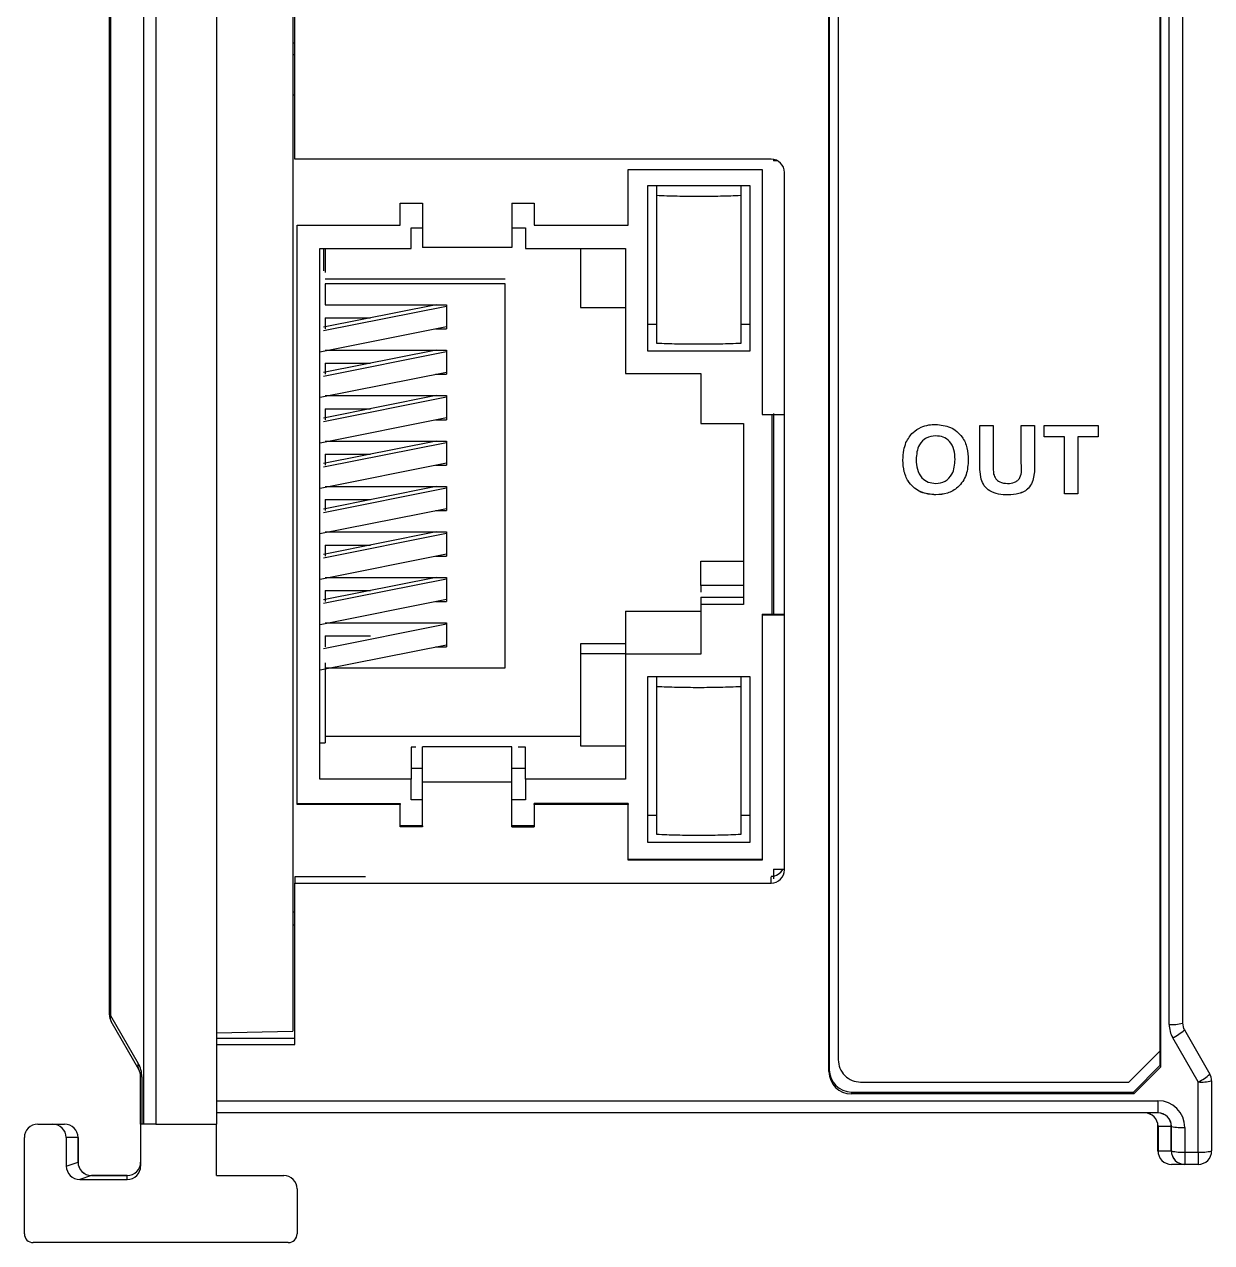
# Model space of a CAD drawing. Header units: millimetres. Extents: x 195 to 222, y 165 to 271.
# Drawn here: x 194.69 to 221.24, y 164.82 to 192.06 of the extents above; entities that cross this region are included whole.
import ezdxf

# ---------------------------------------------------------------- set-up
doc = ezdxf.new("R2010")
doc.units = ezdxf.units.MM

msp = doc.modelspace()

# ---------------------------------------------------------------- linework, layer by layer
at = {"color": 7, "linetype": 'Continuous', "lineweight": 25}
for p, q in [((196.589, 169.912), (196.589, 235.633)), ((196.617, 235.622), (196.617, 169.901)), ((198.989, 235.468), (198.989, 167.469)), ((220.589, 234.305), (220.589, 169.725)), ((220.289, 169.699), (220.289, 234.279)), ((212.682, 168.643), (212.682, 233.559)), ((212.689, 233.587), (212.689, 168.685)), ((212.889, 233.561), (212.889, 168.908)), ((220.089, 169.107), (220.089, 233.561)), ((220.096, 233.559), (220.096, 168.743)), ((197.63, 210.338), (197.63, 167.469)), ((197.358, 167.469), (197.358, 210.197)), ((200.689, 208.772), (200.689, 169.546)), ((200.739, 189.047), (200.739, 192.484)), ((200.739, 191.639), (200.689, 191.639)), ((200.739, 191.377), (200.689, 191.377)), ((200.739, 190.481), (200.689, 190.481)), ((211.389, 189.047), (200.739, 189.047)), ((208.189, 188.813), (211.189, 188.813)), ((208.189, 187.568), (208.189, 188.813)), ((211.189, 188.813), (211.189, 183.334)), ((211.439, 189.034), (211.439, 189.012)), ((211.522, 189.012), (211.439, 189.012)), ((211.689, 173.158), (211.689, 188.748)), ((208.629, 188.461), (210.909, 188.461)), ((208.629, 184.75), (208.629, 188.461)), ((208.829, 188.239), (208.829, 188.461)), ((210.709, 188.461), (210.709, 188.239)), ((210.909, 188.461), (210.909, 184.75)), ((203.089, 188.066), (203.589, 188.066)), ((203.089, 187.568), (203.089, 188.066)), ((203.589, 188.066), (203.589, 187.07)), ((205.589, 188.066), (206.089, 188.066)), ((205.589, 188.066), (205.589, 187.07)), ((206.089, 188.066), (206.089, 187.568)), ((208.829, 184.927), (208.829, 188.239)), ((210.709, 188.239), (210.709, 184.927)), ((200.789, 187.568), (203.089, 187.568)), ((200.789, 174.617), (200.789, 187.568)), ((203.339, 187.51), (203.589, 187.51)), ((203.339, 187.047), (203.339, 187.51)), ((205.589, 187.51), (205.899, 187.51)), ((205.899, 187.51), (205.899, 187.047)), ((206.089, 187.568), (208.189, 187.568)), ((201.299, 187.047), (203.339, 187.047)), ((201.299, 175.182), (201.299, 187.047)), ((201.379, 187.047), (201.379, 186.548)), ((201.419, 187.047), (201.419, 186.516)), ((205.589, 187.07), (203.589, 187.07)), ((205.589, 187.07), (203.589, 187.07)), ((205.899, 187.047), (208.129, 187.047)), ((207.129, 187.047), (207.129, 185.732)), ((208.129, 187.047), (208.129, 184.252)), ((201.419, 186.371), (205.439, 186.371)), ((205.439, 186.259), (201.419, 186.259)), ((201.419, 186.259), (201.419, 185.791)), ((205.439, 177.672), (205.439, 186.259)), ((203.899, 185.791), (201.379, 185.289)), ((201.379, 185.213), (204.129, 185.761)), ((201.419, 185.791), (204.129, 185.791)), ((204.129, 185.791), (204.129, 185.253)), ((207.129, 185.732), (208.129, 185.732)), ((201.299, 184.738), (204.129, 185.303)), ((201.419, 185.498), (201.419, 185.253)), ((201.419, 185.498), (202.43, 185.498)), ((203.882, 185.253), (204.129, 185.253)), ((208.629, 185.361), (208.829, 185.361)), ((210.709, 185.361), (210.909, 185.361)), ((203.899, 184.775), (201.379, 184.273)), ((201.379, 184.196), (204.129, 184.745)), ((201.419, 184.775), (204.129, 184.775)), ((204.129, 184.775), (204.129, 184.237)), ((210.909, 184.75), (208.629, 184.75)), ((201.419, 184.482), (202.43, 184.482)), ((201.419, 184.482), (201.419, 184.237)), ((201.3, 183.722), (204.129, 184.286)), ((203.882, 184.237), (204.129, 184.237)), ((208.129, 184.252), (209.819, 184.252)), ((209.819, 184.252), (209.819, 183.137)), ((203.899, 183.759), (201.379, 183.257)), ((201.379, 183.18), (204.129, 183.729)), ((201.419, 183.759), (204.129, 183.759)), ((204.129, 183.759), (204.129, 183.221)), ((201.419, 183.466), (201.419, 183.221)), ((201.419, 183.466), (202.43, 183.466)), ((211.439, 183.356), (211.439, 178.873)), ((201.3, 182.706), (204.129, 183.27)), ((203.882, 183.221), (204.129, 183.221)), ((209.819, 183.137), (210.769, 183.137)), ((210.769, 183.137), (210.769, 179.092)), ((211.189, 183.334), (211.689, 183.334)), ((211.409, 178.873), (211.409, 183.334)), ((216.054, 183.095), (216.351, 183.095)), ((216.054, 182.279), (216.054, 183.095)), ((216.351, 183.095), (216.351, 182.262)), ((216.983, 183.095), (217.279, 183.095)), ((216.983, 182.244), (216.983, 183.095)), ((217.279, 183.095), (217.279, 182.292)), ((217.496, 183.095), (218.702, 183.095)), ((217.496, 182.839), (217.496, 183.095)), ((218.702, 183.095), (218.702, 182.839)), ((215.068, 182.859), (215.068, 182.859)), ((217.951, 182.84), (217.496, 182.84)), ((217.951, 182.839), (217.496, 182.839)), ((217.951, 182.84), (217.951, 182.839)), ((217.951, 181.56), (217.951, 182.839)), ((218.702, 182.84), (218.247, 182.84)), ((218.247, 182.84), (218.247, 182.839)), ((218.702, 182.839), (218.247, 182.839)), ((218.247, 182.839), (218.247, 181.56)), ((203.899, 182.743), (201.379, 182.24)), ((201.379, 182.164), (204.129, 182.713)), ((201.419, 182.743), (204.129, 182.743)), ((204.129, 182.743), (204.129, 182.205)), ((201.3, 181.69), (204.129, 182.254)), ((201.419, 182.45), (201.419, 182.205)), ((201.419, 182.45), (202.43, 182.45)), ((214.632, 182.329), (214.632, 182.328)), ((215.501, 182.333), (215.501, 182.332)), ((203.882, 182.205), (204.129, 182.205)), ((203.899, 181.727), (201.379, 181.224)), ((201.419, 181.727), (204.129, 181.727)), ((204.129, 181.727), (204.129, 181.189)), ((216.085, 181.892), (216.085, 181.891)), ((201.379, 181.148), (204.129, 181.696)), ((215.069, 181.541), (215.069, 181.54)), ((216.685, 181.541), (216.685, 181.54)), ((218.247, 181.56), (217.951, 181.56)), ((218.247, 181.56), (217.951, 181.56)), ((201.299, 180.674), (204.129, 181.238)), ((201.419, 181.434), (202.43, 181.434)), ((201.419, 181.434), (201.419, 181.189)), ((203.882, 181.189), (204.129, 181.189)), ((203.899, 180.711), (201.379, 180.208)), ((201.379, 180.132), (204.129, 180.68)), ((201.419, 180.711), (204.129, 180.711)), ((204.129, 180.711), (204.129, 180.173)), ((201.419, 180.418), (201.419, 180.173)), ((201.419, 180.418), (202.43, 180.418)), ((201.3, 179.658), (204.129, 180.222)), ((203.882, 180.173), (204.129, 180.173)), ((209.819, 180.055), (210.769, 180.055)), ((209.819, 179.513), (209.819, 180.055)), ((203.899, 179.695), (201.379, 179.192)), ((201.379, 179.116), (204.129, 179.664)), ((201.419, 179.695), (204.129, 179.695)), ((204.129, 179.695), (204.129, 179.157)), ((201.419, 179.402), (202.43, 179.402)), ((201.419, 179.402), (201.419, 179.157)), ((210.769, 179.513), (209.819, 179.513)), ((209.819, 179.513), (209.819, 179.367)), ((201.3, 178.642), (204.129, 179.206)), ((203.882, 179.157), (204.129, 179.157)), ((209.819, 179.252), (209.819, 179.092)), ((209.819, 179.252), (210.769, 179.252)), ((209.819, 179.092), (209.819, 177.976)), ((210.769, 179.092), (209.819, 179.092)), ((208.129, 178.939), (208.129, 177.976)), ((208.129, 178.939), (209.819, 178.939)), ((211.189, 178.873), (211.189, 178.851)), ((211.189, 178.873), (211.439, 178.873)), ((211.189, 178.851), (211.189, 173.372)), ((211.689, 178.851), (211.189, 178.851)), ((211.439, 178.873), (211.689, 178.873)), ((204.129, 178.648), (201.379, 178.1)), ((201.419, 178.678), (204.129, 178.678)), ((204.129, 178.678), (204.129, 178.141)), ((201.3, 177.626), (204.129, 178.19)), ((201.419, 178.385), (202.43, 178.385)), ((201.419, 178.385), (201.419, 178.141)), ((208.129, 178.207), (207.129, 178.207)), ((207.129, 178.207), (207.129, 177.992)), ((203.882, 178.141), (204.129, 178.141)), ((207.129, 177.992), (207.129, 175.93)), ((207.129, 177.992), (208.129, 177.992)), ((208.129, 177.976), (208.129, 175.182)), ((209.819, 177.976), (208.129, 177.976)), ((201.419, 177.784), (201.419, 176.145)), ((201.419, 177.672), (205.439, 177.672)), ((208.629, 177.478), (210.909, 177.478)), ((208.629, 173.767), (208.629, 177.478)), ((208.829, 177.256), (208.829, 177.478)), ((210.709, 177.478), (210.709, 177.256)), ((210.909, 177.478), (210.909, 173.767)), ((208.829, 173.944), (208.829, 177.256)), ((210.709, 177.256), (210.709, 173.944)), ((201.299, 175.994), (201.419, 175.994)), ((201.419, 176.145), (201.419, 175.994)), ((201.419, 176.145), (207.129, 176.145)), ((203.445, 175.895), (203.339, 175.895)), ((203.339, 175.895), (203.339, 175.182)), ((203.589, 175.115), (203.589, 175.906)), ((205.589, 175.906), (203.589, 175.906)), ((205.589, 175.115), (205.589, 175.906)), ((205.899, 175.895), (205.733, 175.895)), ((205.899, 175.182), (205.899, 175.895)), ((207.129, 175.93), (208.129, 175.93)), ((203.339, 175.182), (201.299, 175.182)), ((203.339, 175.432), (203.589, 175.432)), ((203.339, 174.719), (203.339, 175.182)), ((205.589, 175.432), (205.899, 175.432)), ((205.899, 175.182), (205.899, 174.719)), ((208.129, 175.182), (205.899, 175.182)), ((203.589, 174.119), (203.589, 175.115)), ((205.589, 175.115), (203.589, 175.115)), ((205.589, 174.119), (205.589, 175.115)), ((200.789, 174.639), (203.089, 174.639)), ((200.789, 174.639), (200.789, 174.617)), ((203.089, 174.639), (203.089, 174.617)), ((203.589, 174.719), (203.339, 174.719)), ((205.899, 174.719), (205.589, 174.719)), ((206.089, 174.617), (206.089, 174.639)), ((208.189, 174.639), (206.089, 174.639)), ((208.189, 174.639), (208.189, 174.617)), ((203.089, 174.617), (200.789, 174.617)), ((203.089, 174.119), (203.089, 174.617)), ((206.089, 174.617), (206.089, 174.119)), ((208.189, 174.617), (206.089, 174.617)), ((208.189, 173.372), (208.189, 174.617)), ((208.629, 174.378), (208.829, 174.378)), ((210.709, 174.378), (210.909, 174.378)), ((203.089, 174.141), (203.089, 174.119)), ((203.589, 174.141), (203.089, 174.141)), ((203.589, 174.119), (203.089, 174.119)), ((203.589, 174.141), (203.589, 174.119)), ((205.589, 174.141), (205.589, 174.119)), ((206.089, 174.141), (205.589, 174.141)), ((205.589, 174.119), (206.089, 174.119)), ((206.089, 174.119), (206.089, 174.141)), ((210.909, 173.767), (208.629, 173.767)), ((208.189, 173.394), (208.189, 173.372)), ((208.189, 173.394), (211.189, 173.394)), ((211.189, 173.372), (208.189, 173.372)), ((211.189, 173.394), (211.189, 173.372)), ((202.318, 172.999), (200.739, 172.996)), ((200.739, 172.996), (200.739, 172.859)), ((211.439, 173.173), (211.689, 173.173)), ((211.439, 173.173), (211.439, 172.951)), ((200.739, 169.247), (200.739, 172.859)), ((200.739, 172.859), (211.389, 172.859)), ((200.689, 172.219), (200.739, 172.219)), ((200.739, 171.919), (200.689, 171.919)), ((196.617, 169.901), (197.237, 168.827)), ((197.249, 168.688), (196.629, 169.762)), ((198.989, 169.514), (200.689, 169.546)), ((220.629, 169.575), (221.199, 168.588)), ((200.739, 169.384), (198.989, 169.381)), ((198.989, 169.247), (200.739, 169.247)), ((220.939, 168.412), (220.369, 169.399)), ((219.389, 168.41), (220.089, 169.107)), ((220.089, 168.785), (220.089, 169.107)), ((212.682, 168.643), (212.689, 168.685)), ((219.489, 168.187), (220.089, 168.785)), ((220.096, 168.743), (219.496, 168.145)), ((220.089, 168.785), (220.096, 168.743)), ((197.289, 167.469), (197.289, 168.538)), ((197.317, 168.527), (197.317, 167.469)), ((213.389, 168.41), (219.389, 168.41)), ((220.939, 166.843), (220.939, 168.412)), ((221.239, 168.438), (221.239, 166.869)), ((213.189, 168.187), (213.182, 168.145)), ((219.496, 168.145), (213.182, 168.145)), ((213.189, 168.187), (219.489, 168.187)), ((219.496, 168.145), (219.489, 168.187)), ((198.989, 167.993), (220.039, 167.993)), ((220.039, 167.993), (220.039, 167.719)), ((220.039, 167.719), (198.989, 167.719)), ((194.989, 167.469), (195.322, 167.469)), ((195.322, 167.469), (195.589, 167.469)), ((197.317, 167.469), (197.289, 167.469)), ((197.289, 167.469), (197.289, 166.531)), ((197.358, 167.469), (197.317, 167.469)), ((197.63, 167.469), (197.358, 167.469)), ((197.63, 167.469), (198.989, 167.469)), ((198.989, 166.319), (198.989, 167.469)), ((220.04, 167.419), (220.039, 167.419)), ((220.039, 166.869), (220.039, 167.419)), ((220.337, 167.419), (220.04, 167.419)), ((220.04, 167.419), (220.04, 166.869)), ((220.337, 166.869), (220.337, 167.419)), ((220.339, 167.419), (220.337, 167.419)), ((220.339, 166.869), (220.339, 167.419)), ((220.639, 167.393), (220.639, 166.843)), ((194.689, 165.019), (194.689, 167.169)), ((195.624, 167.169), (195.627, 166.531)), ((195.889, 167.169), (195.624, 167.169)), ((195.889, 166.618), (195.889, 167.169)), ((195.889, 167.169), (195.889, 167.169)), ((195.889, 167.169), (195.889, 166.619)), ((220.04, 166.869), (220.039, 166.869)), ((220.04, 166.869), (220.337, 166.869)), ((220.339, 166.869), (220.337, 166.869)), ((220.639, 166.843), (220.939, 166.843)), ((220.639, 166.843), (220.639, 166.569)), ((220.939, 166.843), (220.939, 166.569)), ((195.627, 166.531), (195.889, 166.618)), ((195.889, 166.619), (195.889, 166.619)), ((220.636, 166.569), (220.339, 166.569)), ((220.636, 166.569), (220.639, 166.569)), ((220.939, 166.569), (220.639, 166.569)), ((196.188, 166.318), (195.928, 166.232)), ((195.928, 166.232), (196.989, 166.232)), ((196.989, 166.319), (196.189, 166.319)), ((196.189, 166.319), (196.189, 166.319)), ((196.189, 166.319), (196.989, 166.319)), ((196.989, 166.232), (196.989, 166.319)), ((196.989, 166.319), (196.989, 166.319)), ((198.989, 166.319), (200.489, 166.319)), ((200.789, 166.019), (200.789, 165.019)), ((200.589, 164.819), (194.889, 164.819))]:
    msp.add_line(p, q, dxfattribs=at)
at = {"color": 8, "linetype": 'Continuous', "lineweight": 25}
msp.add_line((211.389, 172.859), (211.389, 172.999), dxfattribs=at)
at = {"color": 7, "linetype": 'Continuous', "lineweight": 25}
for centre, radius, start, end in [((211.389, 188.748), 0.299, 0.1097, 90.1086), ((211.389, 173.158), 0.299, 269.8902, 359.8912), ((196.616, 169.939), 0.0383, 225.3002, 271.7794), ((196.889, 169.912), 0.3, 180, 210), ((196.784, 169.845), 0.176, 161.5995, 208.3418), ((220.363, 170.579), 0.883, 265.1679, 284.7946), ((220.889, 169.725), 0.3, 180, 210), ((220.889, 169.699), 0.6, 180, 210), ((219.905, 170.363), 1.07, 295.7063, 312.5674), ((213.388, 168.909), 0.499, 180.1089, 270.1095), ((197.403, 168.772), 0.176, 161.6, 208.3413), ((196.717, 168.527), 0.6, 0, 30), ((196.989, 168.538), 0.3, 0, 30), ((197.316, 168.566), 0.0383, 225.2999, 271.781), ((220.475, 169.377), 1.071, 295.7065, 312.5672), ((221.013, 169.292), 0.883, 265.166, 284.7951), ((220.939, 168.438), 0.3, 360, 30), ((220.039, 167.393), 0.6, 0, 90), ((219.739, 167.419), 0.3, 0, 90), ((219.741, 167.42), 0.299, 359.8585, 89.8569), ((220.039, 167.419), 0.3, 0, 90), ((220.038, 167.42), 0.299, 359.8584, 89.857), ((194.989, 167.169), 0.3, 90, 180), ((195.589, 167.169), 0.3, 359.9649, 89.9641), ((195.589, 167.169), 0.3, 0, 90), ((220.564, 168.273), 0.883, 255.2031, 274.8343), ((220.339, 166.869), 0.3, 180, 270), ((220.34, 166.868), 0.299, 179.8575, 269.8571), ((220.637, 166.868), 0.299, 179.8575, 269.8572), ((220.564, 167.723), 0.883, 255.2054, 274.832), ((220.639, 166.869), 0.3, 180, 270), ((221.013, 167.723), 0.883, 265.1679, 284.7947), ((220.939, 166.869), 0.3, 270, 360), ((196.189, 166.619), 0.3, 180.0231, 269.9665), ((196.189, 166.619), 0.3, 179.9987, 269.9997), ((196.189, 166.619), 0.3, 180, 270), ((196.189, 166.619), 0.3, 180.0244, 269.9117), ((196.989, 166.619), 0.3, 269.9968, 359.9958), ((196.989, 166.619), 0.3, 270, 0), ((200.489, 166.019), 0.3, 0, 90), ((194.889, 165.019), 0.2, 180, 270), ((200.589, 165.019), 0.2, 270, 0)]:
    msp.add_arc(centre, radius, start, end, dxfattribs=at)
for centre, major_axis, ratio, start_param, end_param in [((211.389, 173.311), (0.295, 0.057), 0.995902, 4.522609, 5.607324), ((213.182, 168.643), (0.5, 0.02), 0.996183, 3.101884, 4.672376), ((213.189, 168.685), (0.5, 0.02), 0.996183, 3.101884, 4.672376), ((195.323, 167.169), (0.24, -0.181), 0.995464, 0.647407, 2.218203), ((195.927, 166.531), (0.268, -0.136), 0.995641, 3.614774, 5.184738), ((195.589, 166.619), (0.3, 0), 0.033333, 6.233227, 6.258193), ((196.989, 166.531), (0.3, 0), 0.998683, 4.712389, 6.283185), ((195.589, 166.319), (0.6, 0), 0.016667, 6.233227, 6.258193)]:
    msp.add_ellipse(centre, major_axis=major_axis, ratio=ratio, start_param=start_param, end_param=end_param, dxfattribs=at)
for points, knots in [([(208.829, 188.239), (208.978, 188.233), (209.277, 188.222), (209.769, 188.217), (210.261, 188.222), (210.559, 188.233), (210.709, 188.239)], [0, 0, 0, 0, 0.25, 0.5, 0.75, 1, 1, 1, 1]), ([(210.709, 184.927), (210.559, 184.921), (210.261, 184.909), (209.769, 184.905), (209.277, 184.909), (208.978, 184.921), (208.829, 184.927)], [0, 0, 0, 0, 0.25, 0.5, 0.75, 1, 1, 1, 1]), ([(214.74, 183.054), (214.799, 183.074), (214.904, 183.11), (215.015, 183.113), (215.064, 183.114)], [0, 0, 0, 0, 0.559566, 1, 1, 1, 1]), ([(215.064, 183.114), (215.179, 183.104), (215.408, 183.082), (215.663, 182.865), (215.783, 182.593), (215.793, 182.414), (215.797, 182.325)], [0, 0, 0, 0, 0.279831, 0.558669, 0.779006, 1, 1, 1, 1]), ([(214.404, 182.708), (214.45, 182.79), (214.531, 182.936), (214.676, 183.018), (214.74, 183.054)], [0, 0, 0, 0, 0.55996, 1, 1, 1, 1]), ([(215.068, 182.859), (214.995, 182.851), (214.848, 182.834), (214.653, 182.635), (214.64, 182.445), (214.632, 182.329)], [0, 0, 0, 0, 0.2802781, 0.5598762, 1, 1, 1, 1]), ([(215.068, 182.859), (214.995, 182.85), (214.848, 182.833), (214.653, 182.634), (214.64, 182.444), (214.632, 182.328)], [0, 0, 0, 0, 0.280278, 0.559876, 1, 1, 1, 1]), ([(215.501, 182.333), (215.498, 182.406), (215.492, 182.549), (215.398, 182.736), (215.239, 182.845), (215.125, 182.855), (215.068, 182.859)], [0, 0, 0, 0, 0.2810846, 0.5600133, 0.779692, 1, 1, 1, 1]), ([(215.501, 182.332), (215.498, 182.405), (215.492, 182.549), (215.398, 182.735), (215.239, 182.844), (215.125, 182.854), (215.068, 182.859)], [0, 0, 0, 0, 0.2810854, 0.5600133, 0.7796921, 1, 1, 1, 1]), ([(214.335, 182.318), (214.338, 182.393), (214.341, 182.526), (214.385, 182.653), (214.404, 182.708)], [0, 0, 0, 0, 0.560173, 1, 1, 1, 1]), ([(215.069, 181.541), (214.955, 181.551), (214.727, 181.572), (214.472, 181.784), (214.35, 182.053), (214.34, 182.23), (214.335, 182.319)], [0, 0, 0, 0, 0.279942, 0.558703, 0.779044, 1, 1, 1, 1]), ([(215.069, 181.54), (214.955, 181.55), (214.727, 181.571), (214.472, 181.783), (214.35, 182.052), (214.34, 182.229), (214.335, 182.318)], [0, 0, 0, 0, 0.279942, 0.558703, 0.779044, 1, 1, 1, 1]), ([(214.632, 182.328), (214.635, 182.255), (214.642, 182.111), (214.739, 181.926), (214.896, 181.813), (215.011, 181.801), (215.068, 181.796)], [0, 0, 0, 0, 0.2810184, 0.560115, 0.7799389, 1, 1, 1, 1]), ([(215.068, 181.796), (215.141, 181.805), (215.288, 181.824), (215.48, 182.027), (215.493, 182.216), (215.501, 182.332)], [0, 0, 0, 0, 0.279992, 0.559767, 1, 1, 1, 1]), ([(215.797, 182.326), (215.79, 182.212), (215.775, 181.986), (215.595, 181.711), (215.337, 181.56), (215.158, 181.547), (215.069, 181.541)], [0, 0, 0, 0, 0.280551, 0.559489, 0.779435, 1, 1, 1, 1]), ([(215.797, 182.325), (215.79, 182.211), (215.775, 181.985), (215.595, 181.71), (215.337, 181.559), (215.158, 181.546), (215.069, 181.54)], [0, 0, 0, 0, 0.280551, 0.559489, 0.779435, 1, 1, 1, 1]), ([(216.085, 181.892), (216.074, 181.964), (216.055, 182.093), (216.054, 182.223), (216.054, 182.28)], [0, 0, 0, 0, 0.559743, 1, 1, 1, 1]), ([(216.085, 181.891), (216.074, 181.963), (216.055, 182.092), (216.054, 182.222), (216.054, 182.279)], [0, 0, 0, 0, 0.5597423, 1, 1, 1, 1]), ([(216.351, 182.262), (216.35, 182.214), (216.35, 182.128), (216.359, 182.042), (216.363, 182.005)], [0, 0, 0, 0, 0.560184, 1, 1, 1, 1]), ([(217.279, 182.293), (217.281, 182.188), (217.285, 181.981), (217.186, 181.685), (216.933, 181.551), (216.768, 181.544), (216.685, 181.541)], [0, 0, 0, 0, 0.282218, 0.55919, 0.778867, 1, 1, 1, 1]), ([(217.279, 182.292), (217.281, 182.187), (217.285, 181.98), (217.186, 181.684), (216.933, 181.55), (216.768, 181.543), (216.685, 181.54)], [0, 0, 0, 0, 0.282218, 0.5591904, 0.7788659, 1, 1, 1, 1]), ([(216.363, 182.005), (216.376, 181.968), (216.401, 181.896), (216.516, 181.808), (216.615, 181.8), (216.676, 181.796)], [0, 0, 0, 0, 0.280068, 0.560123, 1, 1, 1, 1]), ([(216.676, 181.796), (216.73, 181.798), (216.812, 181.802), (216.905, 181.86), (217.003, 181.991), (216.992, 182.132), (216.983, 182.244)], [0, 0, 0, 0, 0.250018, 0.375142, 0.500354, 1, 1, 1, 1]), ([(216.685, 181.541), (216.614, 181.542), (216.473, 181.545), (216.284, 181.613), (216.144, 181.736), (216.104, 181.84), (216.085, 181.892)], [0, 0, 0, 0, 0.281031, 0.560408, 0.780285, 1, 1, 1, 1]), ([(216.685, 181.54), (216.614, 181.541), (216.473, 181.544), (216.284, 181.612), (216.144, 181.735), (216.104, 181.839), (216.085, 181.891)], [0, 0, 0, 0, 0.2810304, 0.5604075, 0.7802845, 1, 1, 1, 1]), ([(208.829, 177.256), (208.978, 177.25), (209.277, 177.239), (209.769, 177.234), (210.261, 177.239), (210.559, 177.25), (210.709, 177.256)], [0, 0, 0, 0, 0.25, 0.5, 0.75, 1, 1, 1, 1]), ([(210.709, 173.944), (210.559, 173.938), (210.261, 173.926), (209.769, 173.922), (209.277, 173.926), (208.978, 173.938), (208.829, 173.944)], [0, 0, 0, 0, 0.25, 0.5, 0.75, 1, 1, 1, 1])]:
    msp.add_open_spline(points, degree=3, knots=knots, dxfattribs=at)

doc.saveas('drawing.dxf')
